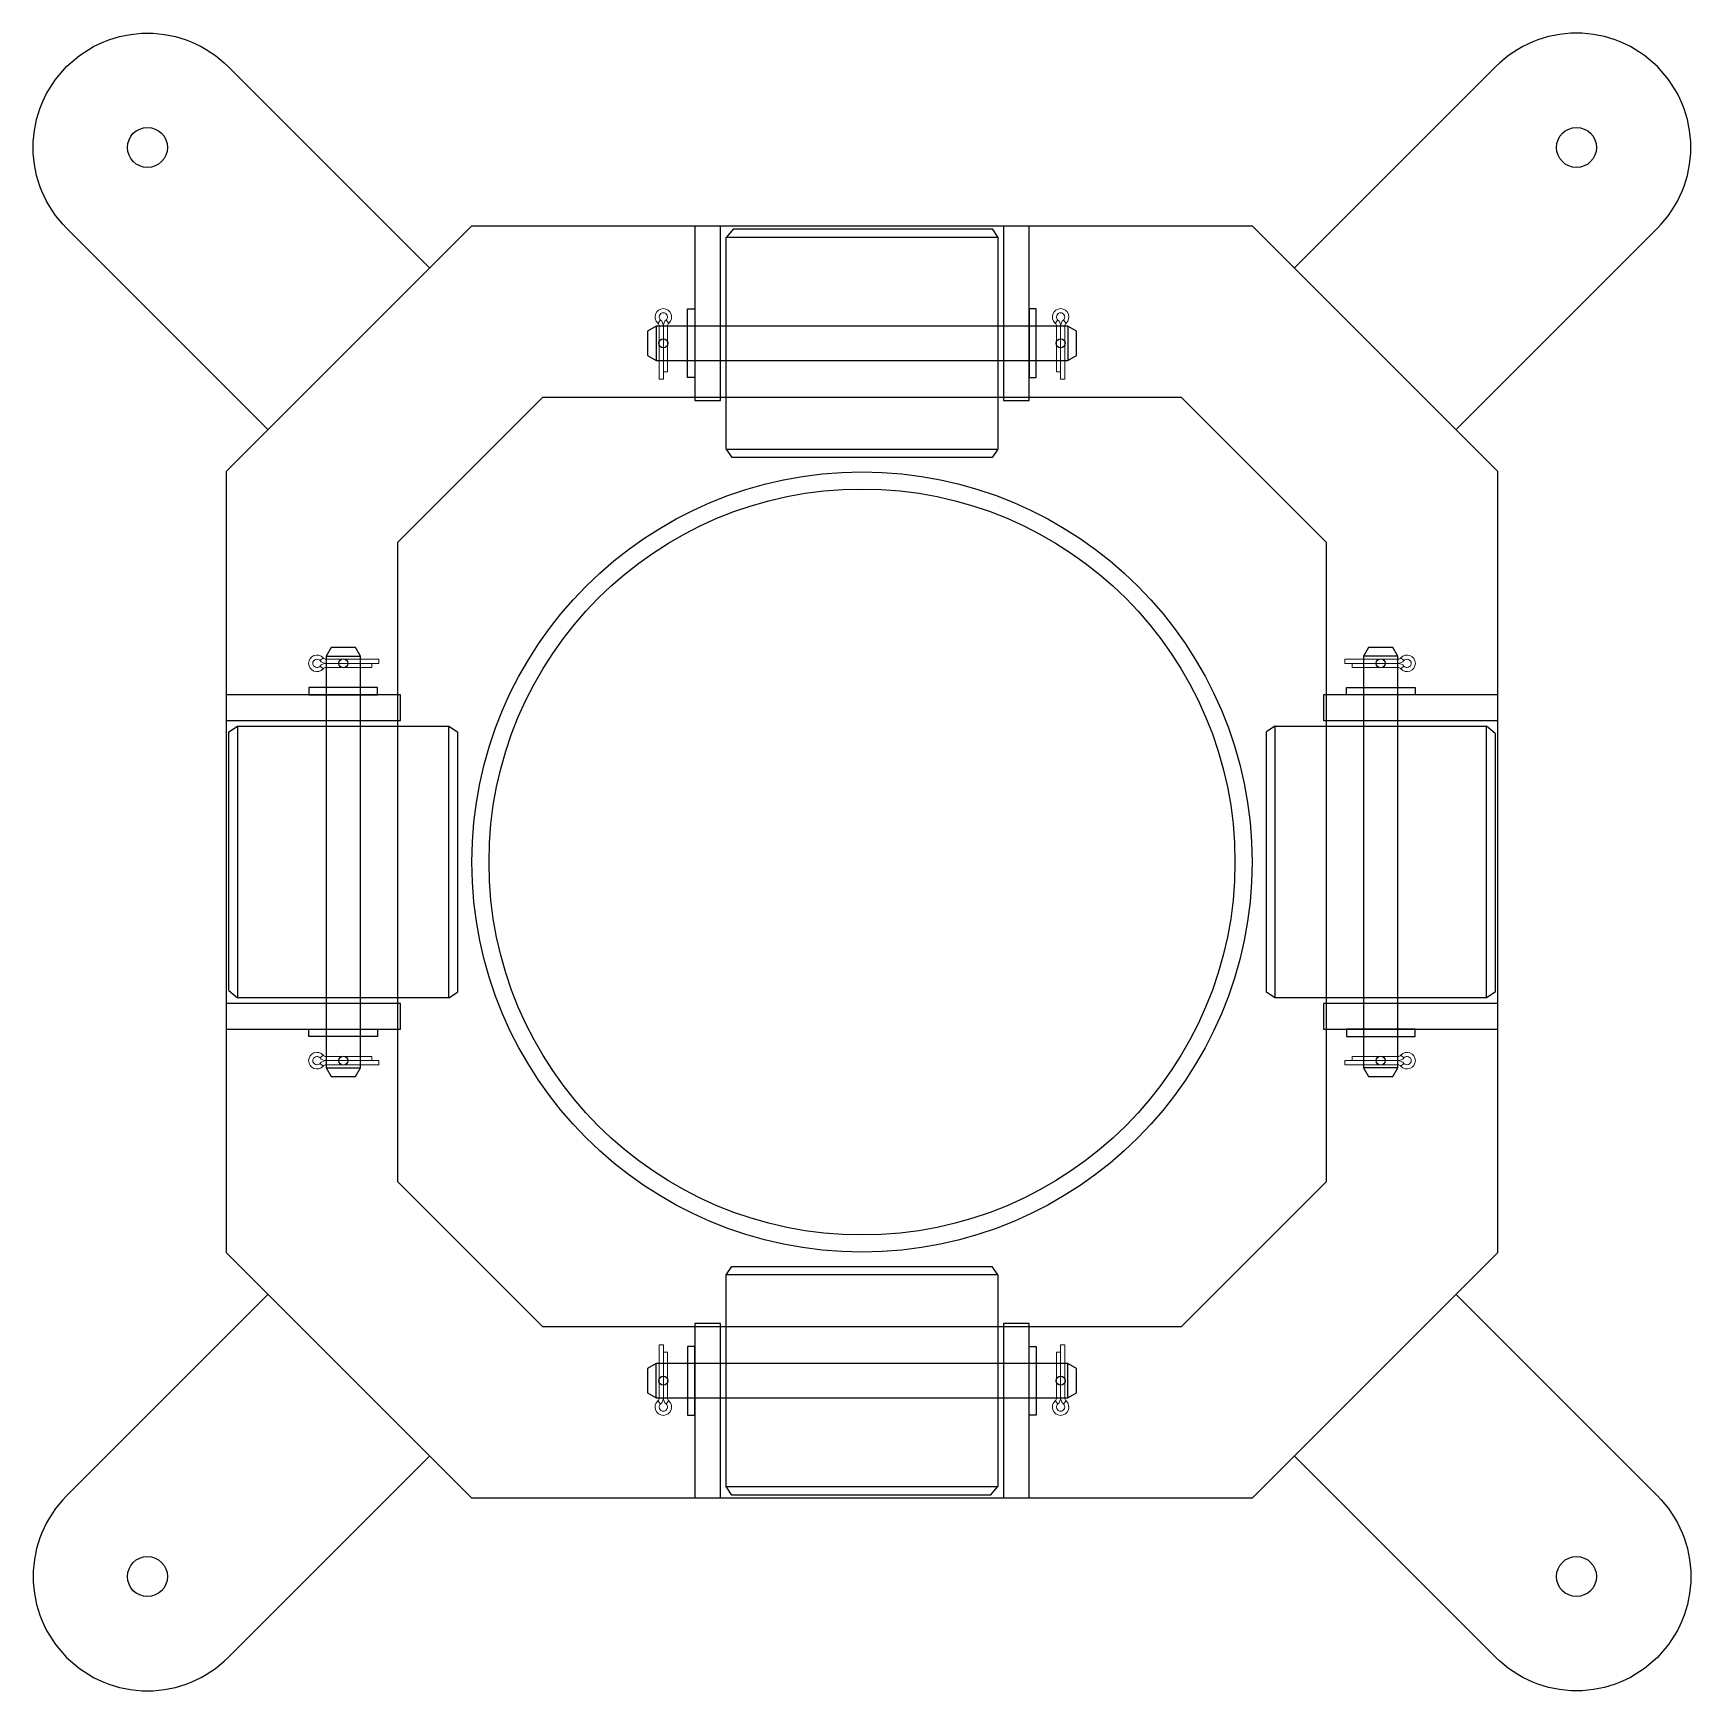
# Model space of a CAD drawing. Extents: x 30421 to 31001, y 20473 to 21053.
import ezdxf

# ---------------------------------------------------------------- set-up
doc = ezdxf.new("R2010")
doc.units = 0
doc.header["$LTSCALE"] = 1000
doc.header["$MEASUREMENT"] = 0
doc.layers.add('W-MOUNTING固定方式', color=5, linetype='Continuous')

# ---------------------------------------------------------------- blocks, each defined once
blk = doc.blocks.new('*U6')
at = {"color": 8, "linetype": 'Continuous', "lineweight": 15}
for p, q in [((-1.03, 1.91), (-2.12, 0.96)), ((0, 1.45), (0, -1.45)), ((-1.03, -1.91), (-2.12, -0.96))]:
    blk.add_line(p, q, dxfattribs=at)
at = {"color": 7, "linetype": 'Continuous', "lineweight": 15}
for p, q in [((16, 1.45), (0, 1.45)), ((0, 0), (18.51, 0)), ((16, 1.45), (16, 0)), ((18.51, -1.45), (18.51, 0)), ((0, -1.45), (18.51, -1.45))]:
    blk.add_line(p, q, dxfattribs=at)
for centre, radius, start, end in [((-3.21, 0), 2.9, 41.31782, 318.68218), ((-3.21, 0), 1.45, 41.31782, 318.68218), ((0, 2.82), 2.82, 221.31782, 270), ((0, -2.82), 2.82, 90, 138.68218), ((0, 2.82), 1.37, 221.31782, 270), ((0, -2.82), 1.37, 90, 138.68218)]:
    blk.add_arc(centre, radius, start, end, dxfattribs=at)
blk = doc.blocks.new('*U8')
blk.add_lwpolyline([(-12, 0), (-12, 2.5), (12, 2.5), (12, 0)], close=True)
blk = doc.blocks.new('无头销轴_B型_D12X150')
at = {"color": 0}
for p, q in [((-72, 6), (-72, -6)), ((72, 6), (72, -6))]:
    blk.add_line(p, q, dxfattribs=at)
blk.add_lwpolyline([(-75, 4.27), (-75, -4.27), (-72, -6), (72, -6), (75, -4.27), (75, 4.27), (72, 6), (-72, 6)], close=True, dxfattribs=at)
for centre in [(-69.5, 0), (69.5, 0)]:
    blk.add_circle(centre, 1.6, dxfattribs=at)

msp = doc.modelspace()

# ---------------------------------------------------------------- linework, layer by layer
at = {"layer": 'W-MOUNTING固定方式', "color": 0}
for p, q in [((30666.08, 20984.05), (30663.58, 20981.05)), ((30758.58, 20981.05), (30663.58, 20981.05)), ((30663.58, 20907.05), (30663.58, 20981.05)), ((30666.08, 20984.05), (30756.58, 20984.05)), ((30756.58, 20984.05), (30758.58, 20981.05)), ((30758.58, 20981.05), (30758.58, 20907.05)), ((30663.58, 20907.05), (30758.58, 20907.05)), ((30663.58, 20907.05), (30665.58, 20904.05)), ((30756.58, 20904.05), (30665.58, 20904.05)), ((30758.58, 20907.05), (30756.58, 20904.05)), ((30488.58, 20859.05), (30488.58, 20666.05)), ((30489.58, 20808.05), (30492.58, 20810.05)), ((30489.58, 20717.55), (30489.58, 20808.05)), ((30492.58, 20810.05), (30492.58, 20715.05)), ((30492.58, 20810.05), (30566.58, 20810.05)), ((30566.58, 20715.05), (30566.58, 20810.05)), ((30566.58, 20810.05), (30569.58, 20808.05)), ((30569.58, 20808.05), (30569.58, 20717.05)), ((30855.58, 20810.05), (30852.58, 20808.05)), ((30852.58, 20717.05), (30852.58, 20808.05)), ((30855.58, 20810.05), (30855.58, 20715.05)), ((30855.58, 20810.05), (30929.58, 20810.05)), ((30929.58, 20715.05), (30929.58, 20810.05)), ((30932.58, 20807.55), (30929.58, 20810.05)), ((30932.58, 20807.55), (30932.58, 20717.05)), ((30489.58, 20717.55), (30492.58, 20715.05)), ((30566.58, 20715.05), (30492.58, 20715.05)), ((30566.58, 20715.05), (30569.58, 20717.05)), ((30855.58, 20715.05), (30852.58, 20717.05)), ((30929.58, 20715.05), (30855.58, 20715.05)), ((30932.58, 20717.05), (30929.58, 20715.05)), ((30663.58, 20618.05), (30665.58, 20621.05)), ((30665.58, 20621.05), (30756.58, 20621.05)), ((30758.58, 20618.05), (30756.58, 20621.05)), ((30758.58, 20618.05), (30663.58, 20618.05)), ((30663.58, 20544.05), (30663.58, 20618.05)), ((30758.58, 20618.05), (30758.58, 20544.05)), ((30663.58, 20544.05), (30758.58, 20544.05)), ((30665.58, 20541.05), (30663.58, 20544.05)), ((30756.08, 20541.05), (30758.58, 20544.05)), ((30756.08, 20541.05), (30665.58, 20541.05))]:
    msp.add_line(p, q, dxfattribs=at)
at = {"layer": 'W-MOUNTING固定方式', "color": 6}
for points in [[(30503.23, 20913.84), (30432.8, 20984.27, -0.414214), (30432.8, 21040.83), (30432.8, 21040.83, -0.414214), (30489.37, 21040.83), (30559.8, 20970.41)], [(30918.94, 20913.84), (30989.37, 20984.27, 0.414214), (30989.37, 21040.83), (30989.37, 21040.83, 0.414214), (30932.8, 21040.83), (30862.37, 20970.41)], [(30503.23, 20611.26), (30432.8, 20540.83, 0.414214), (30432.8, 20484.27), (30432.8, 20484.27, 0.414214), (30489.37, 20484.27), (30559.8, 20554.69)], [(30918.94, 20611.26), (30989.37, 20540.83, -0.414214), (30989.37, 20484.27), (30989.37, 20484.27, -0.414214), (30932.8, 20484.27), (30862.37, 20554.69)]]:
    msp.add_lwpolyline(points, format="xyb", dxfattribs=at)
at = {"layer": 'W-MOUNTING固定方式'}
for points in [[(30574.44, 20540.05), (30847.73, 20540.05), (30933.58, 20625.91), (30933.58, 20899.19), (30847.73, 20985.05), (30574.44, 20985.05), (30488.58, 20899.19), (30488.58, 20625.91)], [(30599.3, 20600.05), (30822.87, 20600.05), (30873.58, 20650.76), (30873.58, 20874.34), (30822.87, 20925.05), (30599.3, 20925.05), (30548.58, 20874.34), (30548.58, 20650.76)]]:
    msp.add_lwpolyline(points, close=True, dxfattribs=at)
at = {"layer": 'W-MOUNTING固定方式', "color": 0}
for points in [[(30652.58, 20985.05), (30652.58, 20944.05), (30652.58, 20924.05), (30661.58, 20924.05), (30661.58, 20944.05), (30661.58, 20985.05)], [(30760.58, 20985.05), (30760.58, 20944.05), (30760.58, 20924.05), (30769.58, 20924.05), (30769.58, 20944.05), (30769.58, 20985.05)], [(30488.58, 20812.05), (30529.58, 20812.05), (30549.58, 20812.05), (30549.58, 20821.05), (30529.58, 20821.05), (30488.58, 20821.05)], [(30933.58, 20821.05), (30892.58, 20821.05), (30872.58, 20821.05), (30872.58, 20812.05), (30892.58, 20812.05), (30933.58, 20812.05)], [(30488.58, 20704.05), (30529.58, 20704.05), (30549.58, 20704.05), (30549.58, 20713.05), (30529.58, 20713.05), (30488.58, 20713.05)], [(30933.58, 20713.05), (30892.58, 20713.05), (30872.58, 20713.05), (30872.58, 20704.05), (30892.58, 20704.05), (30933.58, 20704.05)], [(30661.58, 20540.05), (30661.58, 20581.05), (30661.58, 20601.05), (30652.58, 20601.05), (30652.58, 20581.05), (30652.58, 20540.05)], [(30769.58, 20540.05), (30769.58, 20581.05), (30769.58, 20601.05), (30760.58, 20601.05), (30760.58, 20581.05), (30760.58, 20540.05)]]:
    msp.add_lwpolyline(points, dxfattribs=at)
at = {"layer": 'W-MOUNTING固定方式', "color": 5}
for centre in [(30461.08, 21012.55), (30961.08, 21012.55), (30461.08, 20512.55), (30961.08, 20512.55)]:
    msp.add_circle(centre, 7, dxfattribs=at)
at = {"layer": 'W-MOUNTING固定方式'}
for radius in [136.5, 130.5]:
    msp.add_circle((30711.08, 20762.55), radius, dxfattribs=at)

# ---------------------------------------------------------------- block references
at = {"layer": 'W-MOUNTING固定方式', "color": 0}
for name, p, rotation in [('*U6', (30641.58, 20950.05), 270.0000000000001), ('*U8', (30652.58, 20944.05), 90.00000000000004), ('无头销轴_B型_D12X150', (30529.58, 20762.55), 90), ('*U6', (30898.58, 20832.05), 180), ('无头销轴_B型_D12X150', (30892.58, 20762.55), 270), ('*U8', (30529.58, 20704.05), 180), ('*U8', (30769.58, 20581.05), 270), ('*U6', (30780.58, 20575.05), 90.00000000000001), ('无头销轴_B型_D12X150', (30711.08, 20581.05), 180)]:
    msp.add_blockref(name, p, dxfattribs=dict(at, rotation=rotation))
at = {"layer": 'W-MOUNTING固定方式', "color": 0, "xscale": -1}
for name, p, rotation in [('*U8', (30769.58, 20944.05), 270.0000000000001), ('*U6', (30780.58, 20950.05), 90.00000000000007), ('*U6', (30523.58, 20832.05), 180), ('*U8', (30892.58, 20704.05), 180), ('*U6', (30641.58, 20575.05), 270), ('*U8', (30652.58, 20581.05), 90)]:
    msp.add_blockref(name, p, dxfattribs=dict(at, rotation=rotation))
at = {"layer": 'W-MOUNTING固定方式', "color": 0}
for name, p in [('无头销轴_B型_D12X150', (30711.08, 20944.05)), ('*U8', (30892.58, 20821.05)), ('*U6', (30523.58, 20693.05))]:
    msp.add_blockref(name, p, dxfattribs=at)
at = {"layer": 'W-MOUNTING固定方式', "color": 0, "xscale": -1}
for name, p in [('*U8', (30529.58, 20821.05)), ('*U6', (30898.58, 20693.05))]:
    msp.add_blockref(name, p, dxfattribs=at)

doc.saveas('drawing.dxf')
